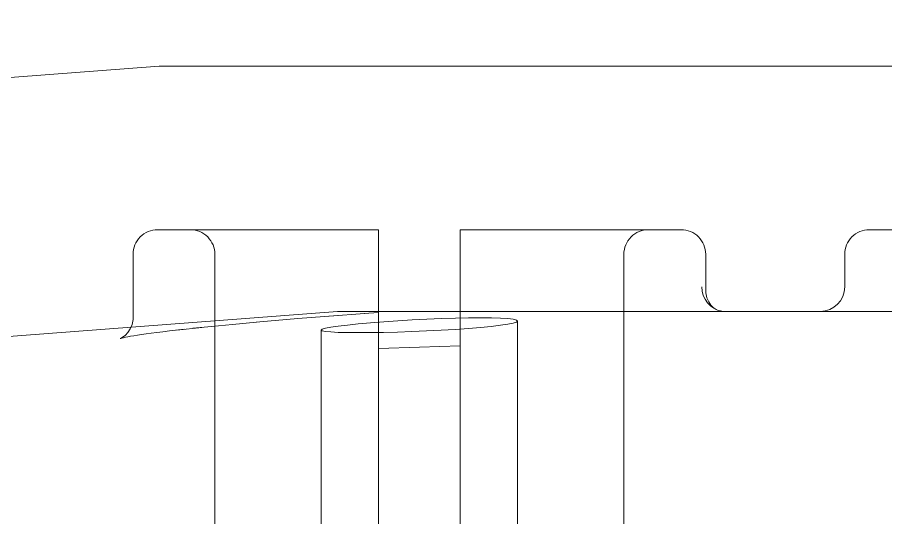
# Model space of a CAD drawing. Header units: millimetres. Extents: x -672 to 672, y -225 to 223.
# Drawn here: x 229.07 to 239.68, y -97.58 to -91.45 of the extents above; entities that cross this region are included whole.
import ezdxf
from ezdxf.lldxf.tags import DXFTag

# ---------------------------------------------------------------- set-up
doc = ezdxf.new("R2010")
doc.units = ezdxf.units.MM
doc.header["$MEASUREMENT"] = 0
doc.layers.add('layer 1', color=7, linetype='Continuous')
tags = doc.linetypes.add('New Line136', pattern=[0.2, 0.1, -0.1]).pattern_tags.tags
tags[6:7] = [DXFTag(74, 4), DXFTag(75, 0), DXFTag(340, '0'), DXFTag(46, 1.0), DXFTag(50, 0.0), DXFTag(44, 0.0), DXFTag(45, 0.0)]
tags[4:5] = [DXFTag(74, 4), DXFTag(75, 0), DXFTag(340, '0'), DXFTag(46, 1.0), DXFTag(50, 0.0), DXFTag(44, 0.0), DXFTag(45, 0.0)]
tags = doc.linetypes.add('New Line137', pattern=[0.2, 0.1, -0.1]).pattern_tags.tags
tags[6:7] = [DXFTag(74, 4), DXFTag(75, 0), DXFTag(340, '0'), DXFTag(46, 1.0), DXFTag(50, 0.0), DXFTag(44, 0.0), DXFTag(45, 0.0)]
tags[4:5] = [DXFTag(74, 4), DXFTag(75, 0), DXFTag(340, '0'), DXFTag(46, 1.0), DXFTag(50, 0.0), DXFTag(44, 0.0), DXFTag(45, 0.0)]
tags = doc.linetypes.add('New Line138', pattern=[0.2, 0.1, -0.1]).pattern_tags.tags
tags[6:7] = [DXFTag(74, 4), DXFTag(75, 0), DXFTag(340, '0'), DXFTag(46, 1.0), DXFTag(50, 0.0), DXFTag(44, 0.0), DXFTag(45, 0.0)]
tags[4:5] = [DXFTag(74, 4), DXFTag(75, 0), DXFTag(340, '0'), DXFTag(46, 1.0), DXFTag(50, 0.0), DXFTag(44, 0.0), DXFTag(45, 0.0)]
tags = doc.linetypes.add('New Line139', pattern=[0.2, 0.1, -0.1]).pattern_tags.tags
tags[6:7] = [DXFTag(74, 4), DXFTag(75, 0), DXFTag(340, '0'), DXFTag(46, 1.0), DXFTag(50, 0.0), DXFTag(44, 0.0), DXFTag(45, 0.0)]
tags[4:5] = [DXFTag(74, 4), DXFTag(75, 0), DXFTag(340, '0'), DXFTag(46, 1.0), DXFTag(50, 0.0), DXFTag(44, 0.0), DXFTag(45, 0.0)]
tags = doc.linetypes.add('New Line140', pattern=[0.2, 0.1, -0.1]).pattern_tags.tags
tags[6:7] = [DXFTag(74, 4), DXFTag(75, 0), DXFTag(340, '0'), DXFTag(46, 1.0), DXFTag(50, 0.0), DXFTag(44, 0.0), DXFTag(45, 0.0)]
tags[4:5] = [DXFTag(74, 4), DXFTag(75, 0), DXFTag(340, '0'), DXFTag(46, 1.0), DXFTag(50, 0.0), DXFTag(44, 0.0), DXFTag(45, 0.0)]
tags = doc.linetypes.add('New Line141', pattern=[0.2, 0.1, -0.1]).pattern_tags.tags
tags[6:7] = [DXFTag(74, 4), DXFTag(75, 0), DXFTag(340, '0'), DXFTag(46, 1.0), DXFTag(50, 0.0), DXFTag(44, 0.0), DXFTag(45, 0.0)]
tags[4:5] = [DXFTag(74, 4), DXFTag(75, 0), DXFTag(340, '0'), DXFTag(46, 1.0), DXFTag(50, 0.0), DXFTag(44, 0.0), DXFTag(45, 0.0)]
tags = doc.linetypes.add('New Line142', pattern=[0.2, 0.1, -0.1]).pattern_tags.tags
tags[6:7] = [DXFTag(74, 4), DXFTag(75, 0), DXFTag(340, '0'), DXFTag(46, 1.0), DXFTag(50, 0.0), DXFTag(44, 0.0), DXFTag(45, 0.0)]
tags[4:5] = [DXFTag(74, 4), DXFTag(75, 0), DXFTag(340, '0'), DXFTag(46, 1.0), DXFTag(50, 0.0), DXFTag(44, 0.0), DXFTag(45, 0.0)]
tags = doc.linetypes.add('New Line143', pattern=[0.2, 0.1, -0.1]).pattern_tags.tags
tags[6:7] = [DXFTag(74, 4), DXFTag(75, 0), DXFTag(340, '0'), DXFTag(46, 1.0), DXFTag(50, 0.0), DXFTag(44, 0.0), DXFTag(45, 0.0)]
tags[4:5] = [DXFTag(74, 4), DXFTag(75, 0), DXFTag(340, '0'), DXFTag(46, 1.0), DXFTag(50, 0.0), DXFTag(44, 0.0), DXFTag(45, 0.0)]
tags = doc.linetypes.add('New Line144', pattern=[0.2, 0.1, -0.1]).pattern_tags.tags
tags[6:7] = [DXFTag(74, 4), DXFTag(75, 0), DXFTag(340, '0'), DXFTag(46, 1.0), DXFTag(50, 0.0), DXFTag(44, 0.0), DXFTag(45, 0.0)]
tags[4:5] = [DXFTag(74, 4), DXFTag(75, 0), DXFTag(340, '0'), DXFTag(46, 1.0), DXFTag(50, 0.0), DXFTag(44, 0.0), DXFTag(45, 0.0)]
tags = doc.linetypes.add('New Line145', pattern=[0.2, 0.1, -0.1]).pattern_tags.tags
tags[6:7] = [DXFTag(74, 4), DXFTag(75, 0), DXFTag(340, '0'), DXFTag(46, 1.0), DXFTag(50, 0.0), DXFTag(44, 0.0), DXFTag(45, 0.0)]
tags[4:5] = [DXFTag(74, 4), DXFTag(75, 0), DXFTag(340, '0'), DXFTag(46, 1.0), DXFTag(50, 0.0), DXFTag(44, 0.0), DXFTag(45, 0.0)]
tags = doc.linetypes.add('New Line146', pattern=[0.2, 0.1, -0.1]).pattern_tags.tags
tags[6:7] = [DXFTag(74, 4), DXFTag(75, 0), DXFTag(340, '0'), DXFTag(46, 1.0), DXFTag(50, 0.0), DXFTag(44, 0.0), DXFTag(45, 0.0)]
tags[4:5] = [DXFTag(74, 4), DXFTag(75, 0), DXFTag(340, '0'), DXFTag(46, 1.0), DXFTag(50, 0.0), DXFTag(44, 0.0), DXFTag(45, 0.0)]
tags = doc.linetypes.add('New Line152', pattern=[0.2, 0.1, -0.1]).pattern_tags.tags
tags[6:7] = [DXFTag(74, 4), DXFTag(75, 0), DXFTag(340, '0'), DXFTag(46, 1.0), DXFTag(50, 0.0), DXFTag(44, 0.0), DXFTag(45, 0.0)]
tags[4:5] = [DXFTag(74, 4), DXFTag(75, 0), DXFTag(340, '0'), DXFTag(46, 1.0), DXFTag(50, 0.0), DXFTag(44, 0.0), DXFTag(45, 0.0)]
tags = doc.linetypes.add('New Line155', pattern=[0.2, 0.1, -0.1]).pattern_tags.tags
tags[6:7] = [DXFTag(74, 4), DXFTag(75, 0), DXFTag(340, '0'), DXFTag(46, 1.0), DXFTag(50, 0.0), DXFTag(44, 0.0), DXFTag(45, 0.0)]
tags[4:5] = [DXFTag(74, 4), DXFTag(75, 0), DXFTag(340, '0'), DXFTag(46, 1.0), DXFTag(50, 0.0), DXFTag(44, 0.0), DXFTag(45, 0.0)]
tags = doc.linetypes.add('New Line156', pattern=[0.2, 0.1, -0.1]).pattern_tags.tags
tags[6:7] = [DXFTag(74, 4), DXFTag(75, 0), DXFTag(340, '0'), DXFTag(46, 1.0), DXFTag(50, 0.0), DXFTag(44, 0.0), DXFTag(45, 0.0)]
tags[4:5] = [DXFTag(74, 4), DXFTag(75, 0), DXFTag(340, '0'), DXFTag(46, 1.0), DXFTag(50, 0.0), DXFTag(44, 0.0), DXFTag(45, 0.0)]
tags = doc.linetypes.add('New Line157', pattern=[0.2, 0.1, -0.1]).pattern_tags.tags
tags[6:7] = [DXFTag(74, 4), DXFTag(75, 0), DXFTag(340, '0'), DXFTag(46, 1.0), DXFTag(50, 0.0), DXFTag(44, 0.0), DXFTag(45, 0.0)]
tags[4:5] = [DXFTag(74, 4), DXFTag(75, 0), DXFTag(340, '0'), DXFTag(46, 1.0), DXFTag(50, 0.0), DXFTag(44, 0.0), DXFTag(45, 0.0)]
tags = doc.linetypes.add('New Line158', pattern=[0.2, 0.1, -0.1]).pattern_tags.tags
tags[6:7] = [DXFTag(74, 4), DXFTag(75, 0), DXFTag(340, '0'), DXFTag(46, 1.0), DXFTag(50, 0.0), DXFTag(44, 0.0), DXFTag(45, 0.0)]
tags[4:5] = [DXFTag(74, 4), DXFTag(75, 0), DXFTag(340, '0'), DXFTag(46, 1.0), DXFTag(50, 0.0), DXFTag(44, 0.0), DXFTag(45, 0.0)]
tags = doc.linetypes.add('New Line159', pattern=[0.2, 0.1, -0.1]).pattern_tags.tags
tags[6:7] = [DXFTag(74, 4), DXFTag(75, 0), DXFTag(340, '0'), DXFTag(46, 1.0), DXFTag(50, 0.0), DXFTag(44, 0.0), DXFTag(45, 0.0)]
tags[4:5] = [DXFTag(74, 4), DXFTag(75, 0), DXFTag(340, '0'), DXFTag(46, 1.0), DXFTag(50, 0.0), DXFTag(44, 0.0), DXFTag(45, 0.0)]
tags = doc.linetypes.add('New Line160', pattern=[0.2, 0.1, -0.1]).pattern_tags.tags
tags[6:7] = [DXFTag(74, 4), DXFTag(75, 0), DXFTag(340, '0'), DXFTag(46, 1.0), DXFTag(50, 0.0), DXFTag(44, 0.0), DXFTag(45, 0.0)]
tags[4:5] = [DXFTag(74, 4), DXFTag(75, 0), DXFTag(340, '0'), DXFTag(46, 1.0), DXFTag(50, 0.0), DXFTag(44, 0.0), DXFTag(45, 0.0)]
tags = doc.linetypes.add('New Line161', pattern=[0.2, 0.1, -0.1]).pattern_tags.tags
tags[6:7] = [DXFTag(74, 4), DXFTag(75, 0), DXFTag(340, '0'), DXFTag(46, 1.0), DXFTag(50, 0.0), DXFTag(44, 0.0), DXFTag(45, 0.0)]
tags[4:5] = [DXFTag(74, 4), DXFTag(75, 0), DXFTag(340, '0'), DXFTag(46, 1.0), DXFTag(50, 0.0), DXFTag(44, 0.0), DXFTag(45, 0.0)]
tags = doc.linetypes.add('New Line162', pattern=[0.2, 0.1, -0.1]).pattern_tags.tags
tags[6:7] = [DXFTag(74, 4), DXFTag(75, 0), DXFTag(340, '0'), DXFTag(46, 1.0), DXFTag(50, 0.0), DXFTag(44, 0.0), DXFTag(45, 0.0)]
tags[4:5] = [DXFTag(74, 4), DXFTag(75, 0), DXFTag(340, '0'), DXFTag(46, 1.0), DXFTag(50, 0.0), DXFTag(44, 0.0), DXFTag(45, 0.0)]
tags = doc.linetypes.add('New Line165', pattern=[0.2, 0.1, -0.1]).pattern_tags.tags
tags[6:7] = [DXFTag(74, 4), DXFTag(75, 0), DXFTag(340, '0'), DXFTag(46, 1.0), DXFTag(50, 0.0), DXFTag(44, 0.0), DXFTag(45, 0.0)]
tags[4:5] = [DXFTag(74, 4), DXFTag(75, 0), DXFTag(340, '0'), DXFTag(46, 1.0), DXFTag(50, 0.0), DXFTag(44, 0.0), DXFTag(45, 0.0)]
tags = doc.linetypes.add('New Line175', pattern=[0.2, 0.1, -0.1]).pattern_tags.tags
tags[6:7] = [DXFTag(74, 4), DXFTag(75, 0), DXFTag(340, '0'), DXFTag(46, 1.0), DXFTag(50, 0.0), DXFTag(44, 0.0), DXFTag(45, 0.0)]
tags[4:5] = [DXFTag(74, 4), DXFTag(75, 0), DXFTag(340, '0'), DXFTag(46, 1.0), DXFTag(50, 0.0), DXFTag(44, 0.0), DXFTag(45, 0.0)]
tags = doc.linetypes.add('New Line176', pattern=[0.2, 0.1, -0.1]).pattern_tags.tags
tags[6:7] = [DXFTag(74, 4), DXFTag(75, 0), DXFTag(340, '0'), DXFTag(46, 1.0), DXFTag(50, 0.0), DXFTag(44, 0.0), DXFTag(45, 0.0)]
tags[4:5] = [DXFTag(74, 4), DXFTag(75, 0), DXFTag(340, '0'), DXFTag(46, 1.0), DXFTag(50, 0.0), DXFTag(44, 0.0), DXFTag(45, 0.0)]
tags = doc.linetypes.add('New Line177', pattern=[0.2, 0.1, -0.1]).pattern_tags.tags
tags[6:7] = [DXFTag(74, 4), DXFTag(75, 0), DXFTag(340, '0'), DXFTag(46, 1.0), DXFTag(50, 0.0), DXFTag(44, 0.0), DXFTag(45, 0.0)]
tags[4:5] = [DXFTag(74, 4), DXFTag(75, 0), DXFTag(340, '0'), DXFTag(46, 1.0), DXFTag(50, 0.0), DXFTag(44, 0.0), DXFTag(45, 0.0)]
tags = doc.linetypes.add('New Line178', pattern=[0.2, 0.1, -0.1]).pattern_tags.tags
tags[6:7] = [DXFTag(74, 4), DXFTag(75, 0), DXFTag(340, '0'), DXFTag(46, 1.0), DXFTag(50, 0.0), DXFTag(44, 0.0), DXFTag(45, 0.0)]
tags[4:5] = [DXFTag(74, 4), DXFTag(75, 0), DXFTag(340, '0'), DXFTag(46, 1.0), DXFTag(50, 0.0), DXFTag(44, 0.0), DXFTag(45, 0.0)]
tags = doc.linetypes.add('New Line181', pattern=[0.2, 0.1, -0.1]).pattern_tags.tags
tags[6:7] = [DXFTag(74, 4), DXFTag(75, 0), DXFTag(340, '0'), DXFTag(46, 1.0), DXFTag(50, 0.0), DXFTag(44, 0.0), DXFTag(45, 0.0)]
tags[4:5] = [DXFTag(74, 4), DXFTag(75, 0), DXFTag(340, '0'), DXFTag(46, 1.0), DXFTag(50, 0.0), DXFTag(44, 0.0), DXFTag(45, 0.0)]
tags = doc.linetypes.add('New Line185', pattern=[0.2, 0.1, -0.1]).pattern_tags.tags
tags[6:7] = [DXFTag(74, 4), DXFTag(75, 0), DXFTag(340, '0'), DXFTag(46, 1.0), DXFTag(50, 0.0), DXFTag(44, 0.0), DXFTag(45, 0.0)]
tags[4:5] = [DXFTag(74, 4), DXFTag(75, 0), DXFTag(340, '0'), DXFTag(46, 1.0), DXFTag(50, 0.0), DXFTag(44, 0.0), DXFTag(45, 0.0)]
tags = doc.linetypes.add('New Line186', pattern=[0.2, 0.1, -0.1]).pattern_tags.tags
tags[6:7] = [DXFTag(74, 4), DXFTag(75, 0), DXFTag(340, '0'), DXFTag(46, 1.0), DXFTag(50, 0.0), DXFTag(44, 0.0), DXFTag(45, 0.0)]
tags[4:5] = [DXFTag(74, 4), DXFTag(75, 0), DXFTag(340, '0'), DXFTag(46, 1.0), DXFTag(50, 0.0), DXFTag(44, 0.0), DXFTag(45, 0.0)]
tags = doc.linetypes.add('New Line187', pattern=[0.2, 0.1, -0.1]).pattern_tags.tags
tags[6:7] = [DXFTag(74, 4), DXFTag(75, 0), DXFTag(340, '0'), DXFTag(46, 1.0), DXFTag(50, 0.0), DXFTag(44, 0.0), DXFTag(45, 0.0)]
tags[4:5] = [DXFTag(74, 4), DXFTag(75, 0), DXFTag(340, '0'), DXFTag(46, 1.0), DXFTag(50, 0.0), DXFTag(44, 0.0), DXFTag(45, 0.0)]
tags = doc.linetypes.add('New Line190', pattern=[0.2, 0.1, -0.1]).pattern_tags.tags
tags[6:7] = [DXFTag(74, 4), DXFTag(75, 0), DXFTag(340, '0'), DXFTag(46, 1.0), DXFTag(50, 0.0), DXFTag(44, 0.0), DXFTag(45, 0.0)]
tags[4:5] = [DXFTag(74, 4), DXFTag(75, 0), DXFTag(340, '0'), DXFTag(46, 1.0), DXFTag(50, 0.0), DXFTag(44, 0.0), DXFTag(45, 0.0)]
tags = doc.linetypes.add('New Line194', pattern=[0.2, 0.1, -0.1]).pattern_tags.tags
tags[6:7] = [DXFTag(74, 4), DXFTag(75, 0), DXFTag(340, '0'), DXFTag(46, 1.0), DXFTag(50, 0.0), DXFTag(44, 0.0), DXFTag(45, 0.0)]
tags[4:5] = [DXFTag(74, 4), DXFTag(75, 0), DXFTag(340, '0'), DXFTag(46, 1.0), DXFTag(50, 0.0), DXFTag(44, 0.0), DXFTag(45, 0.0)]
tags = doc.linetypes.add('New Line195', pattern=[0.2, 0.1, -0.1]).pattern_tags.tags
tags[6:7] = [DXFTag(74, 4), DXFTag(75, 0), DXFTag(340, '0'), DXFTag(46, 1.0), DXFTag(50, 0.0), DXFTag(44, 0.0), DXFTag(45, 0.0)]
tags[4:5] = [DXFTag(74, 4), DXFTag(75, 0), DXFTag(340, '0'), DXFTag(46, 1.0), DXFTag(50, 0.0), DXFTag(44, 0.0), DXFTag(45, 0.0)]
tags = doc.linetypes.add('New Line196', pattern=[0.2, 0.1, -0.1]).pattern_tags.tags
tags[6:7] = [DXFTag(74, 4), DXFTag(75, 0), DXFTag(340, '0'), DXFTag(46, 1.0), DXFTag(50, 0.0), DXFTag(44, 0.0), DXFTag(45, 0.0)]
tags[4:5] = [DXFTag(74, 4), DXFTag(75, 0), DXFTag(340, '0'), DXFTag(46, 1.0), DXFTag(50, 0.0), DXFTag(44, 0.0), DXFTag(45, 0.0)]
tags = doc.linetypes.add('New Line197', pattern=[0.2, 0.1, -0.1]).pattern_tags.tags
tags[6:7] = [DXFTag(74, 4), DXFTag(75, 0), DXFTag(340, '0'), DXFTag(46, 1.0), DXFTag(50, 0.0), DXFTag(44, 0.0), DXFTag(45, 0.0)]
tags[4:5] = [DXFTag(74, 4), DXFTag(75, 0), DXFTag(340, '0'), DXFTag(46, 1.0), DXFTag(50, 0.0), DXFTag(44, 0.0), DXFTag(45, 0.0)]
tags = doc.linetypes.add('New Line198', pattern=[0.2, 0.1, -0.1]).pattern_tags.tags
tags[6:7] = [DXFTag(74, 4), DXFTag(75, 0), DXFTag(340, '0'), DXFTag(46, 1.0), DXFTag(50, 0.0), DXFTag(44, 0.0), DXFTag(45, 0.0)]
tags[4:5] = [DXFTag(74, 4), DXFTag(75, 0), DXFTag(340, '0'), DXFTag(46, 1.0), DXFTag(50, 0.0), DXFTag(44, 0.0), DXFTag(45, 0.0)]
tags = doc.linetypes.add('New Line199', pattern=[0.2, 0.1, -0.1]).pattern_tags.tags
tags[6:7] = [DXFTag(74, 4), DXFTag(75, 0), DXFTag(340, '0'), DXFTag(46, 1.0), DXFTag(50, 0.0), DXFTag(44, 0.0), DXFTag(45, 0.0)]
tags[4:5] = [DXFTag(74, 4), DXFTag(75, 0), DXFTag(340, '0'), DXFTag(46, 1.0), DXFTag(50, 0.0), DXFTag(44, 0.0), DXFTag(45, 0.0)]
tags = doc.linetypes.add('New Line200', pattern=[0.2, 0.1, -0.1]).pattern_tags.tags
tags[6:7] = [DXFTag(74, 4), DXFTag(75, 0), DXFTag(340, '0'), DXFTag(46, 1.0), DXFTag(50, 0.0), DXFTag(44, 0.0), DXFTag(45, 0.0)]
tags[4:5] = [DXFTag(74, 4), DXFTag(75, 0), DXFTag(340, '0'), DXFTag(46, 1.0), DXFTag(50, 0.0), DXFTag(44, 0.0), DXFTag(45, 0.0)]
tags = doc.linetypes.add('New Line201', pattern=[0.2, 0.1, -0.1]).pattern_tags.tags
tags[6:7] = [DXFTag(74, 4), DXFTag(75, 0), DXFTag(340, '0'), DXFTag(46, 1.0), DXFTag(50, 0.0), DXFTag(44, 0.0), DXFTag(45, 0.0)]
tags[4:5] = [DXFTag(74, 4), DXFTag(75, 0), DXFTag(340, '0'), DXFTag(46, 1.0), DXFTag(50, 0.0), DXFTag(44, 0.0), DXFTag(45, 0.0)]
tags = doc.linetypes.add('New Line202', pattern=[0.2, 0.1, -0.1]).pattern_tags.tags
tags[6:7] = [DXFTag(74, 4), DXFTag(75, 0), DXFTag(340, '0'), DXFTag(46, 1.0), DXFTag(50, 0.0), DXFTag(44, 0.0), DXFTag(45, 0.0)]
tags[4:5] = [DXFTag(74, 4), DXFTag(75, 0), DXFTag(340, '0'), DXFTag(46, 1.0), DXFTag(50, 0.0), DXFTag(44, 0.0), DXFTag(45, 0.0)]
tags = doc.linetypes.add('New Line203', pattern=[0.2, 0.1, -0.1]).pattern_tags.tags
tags[6:7] = [DXFTag(74, 4), DXFTag(75, 0), DXFTag(340, '0'), DXFTag(46, 1.0), DXFTag(50, 0.0), DXFTag(44, 0.0), DXFTag(45, 0.0)]
tags[4:5] = [DXFTag(74, 4), DXFTag(75, 0), DXFTag(340, '0'), DXFTag(46, 1.0), DXFTag(50, 0.0), DXFTag(44, 0.0), DXFTag(45, 0.0)]
tags = doc.linetypes.add('New Line204', pattern=[0.2, 0.1, -0.1]).pattern_tags.tags
tags[6:7] = [DXFTag(74, 4), DXFTag(75, 0), DXFTag(340, '0'), DXFTag(46, 1.0), DXFTag(50, 0.0), DXFTag(44, 0.0), DXFTag(45, 0.0)]
tags[4:5] = [DXFTag(74, 4), DXFTag(75, 0), DXFTag(340, '0'), DXFTag(46, 1.0), DXFTag(50, 0.0), DXFTag(44, 0.0), DXFTag(45, 0.0)]
tags = doc.linetypes.add('New Line205', pattern=[0.2, 0.1, -0.1]).pattern_tags.tags
tags[6:7] = [DXFTag(74, 4), DXFTag(75, 0), DXFTag(340, '0'), DXFTag(46, 1.0), DXFTag(50, 0.0), DXFTag(44, 0.0), DXFTag(45, 0.0)]
tags[4:5] = [DXFTag(74, 4), DXFTag(75, 0), DXFTag(340, '0'), DXFTag(46, 1.0), DXFTag(50, 0.0), DXFTag(44, 0.0), DXFTag(45, 0.0)]
tags = doc.linetypes.add('New Line206', pattern=[0.2, 0.1, -0.1]).pattern_tags.tags
tags[6:7] = [DXFTag(74, 4), DXFTag(75, 0), DXFTag(340, '0'), DXFTag(46, 1.0), DXFTag(50, 0.0), DXFTag(44, 0.0), DXFTag(45, 0.0)]
tags[4:5] = [DXFTag(74, 4), DXFTag(75, 0), DXFTag(340, '0'), DXFTag(46, 1.0), DXFTag(50, 0.0), DXFTag(44, 0.0), DXFTag(45, 0.0)]
tags = doc.linetypes.add('New Line207', pattern=[0.2, 0.1, -0.1]).pattern_tags.tags
tags[6:7] = [DXFTag(74, 4), DXFTag(75, 0), DXFTag(340, '0'), DXFTag(46, 1.0), DXFTag(50, 0.0), DXFTag(44, 0.0), DXFTag(45, 0.0)]
tags[4:5] = [DXFTag(74, 4), DXFTag(75, 0), DXFTag(340, '0'), DXFTag(46, 1.0), DXFTag(50, 0.0), DXFTag(44, 0.0), DXFTag(45, 0.0)]
tags = doc.linetypes.add('New Line208', pattern=[0.2, 0.1, -0.1]).pattern_tags.tags
tags[6:7] = [DXFTag(74, 4), DXFTag(75, 0), DXFTag(340, '0'), DXFTag(46, 1.0), DXFTag(50, 0.0), DXFTag(44, 0.0), DXFTag(45, 0.0)]
tags[4:5] = [DXFTag(74, 4), DXFTag(75, 0), DXFTag(340, '0'), DXFTag(46, 1.0), DXFTag(50, 0.0), DXFTag(44, 0.0), DXFTag(45, 0.0)]
tags = doc.linetypes.add('New Line222', pattern=[0.2, 0.1, -0.1]).pattern_tags.tags
tags[6:7] = [DXFTag(74, 4), DXFTag(75, 0), DXFTag(340, '0'), DXFTag(46, 1.0), DXFTag(50, 0.0), DXFTag(44, 0.0), DXFTag(45, 0.0)]
tags[4:5] = [DXFTag(74, 4), DXFTag(75, 0), DXFTag(340, '0'), DXFTag(46, 1.0), DXFTag(50, 0.0), DXFTag(44, 0.0), DXFTag(45, 0.0)]
tags = doc.linetypes.add('New Line223', pattern=[0.2, 0.1, -0.1]).pattern_tags.tags
tags[6:7] = [DXFTag(74, 4), DXFTag(75, 0), DXFTag(340, '0'), DXFTag(46, 1.0), DXFTag(50, 0.0), DXFTag(44, 0.0), DXFTag(45, 0.0)]
tags[4:5] = [DXFTag(74, 4), DXFTag(75, 0), DXFTag(340, '0'), DXFTag(46, 1.0), DXFTag(50, 0.0), DXFTag(44, 0.0), DXFTag(45, 0.0)]
tags = doc.linetypes.add('New Line224', pattern=[0.2, 0.1, -0.1]).pattern_tags.tags
tags[6:7] = [DXFTag(74, 4), DXFTag(75, 0), DXFTag(340, '0'), DXFTag(46, 1.0), DXFTag(50, 0.0), DXFTag(44, 0.0), DXFTag(45, 0.0)]
tags[4:5] = [DXFTag(74, 4), DXFTag(75, 0), DXFTag(340, '0'), DXFTag(46, 1.0), DXFTag(50, 0.0), DXFTag(44, 0.0), DXFTag(45, 0.0)]
tags = doc.linetypes.add('New Line225', pattern=[0.2, 0.1, -0.1]).pattern_tags.tags
tags[6:7] = [DXFTag(74, 4), DXFTag(75, 0), DXFTag(340, '0'), DXFTag(46, 1.0), DXFTag(50, 0.0), DXFTag(44, 0.0), DXFTag(45, 0.0)]
tags[4:5] = [DXFTag(74, 4), DXFTag(75, 0), DXFTag(340, '0'), DXFTag(46, 1.0), DXFTag(50, 0.0), DXFTag(44, 0.0), DXFTag(45, 0.0)]
tags = doc.linetypes.add('New Line274', pattern=[0.2, 0.1, -0.1]).pattern_tags.tags
tags[6:7] = [DXFTag(74, 4), DXFTag(75, 0), DXFTag(340, '0'), DXFTag(46, 1.0), DXFTag(50, 0.0), DXFTag(44, 0.0), DXFTag(45, 0.0)]
tags[4:5] = [DXFTag(74, 4), DXFTag(75, 0), DXFTag(340, '0'), DXFTag(46, 1.0), DXFTag(50, 0.0), DXFTag(44, 0.0), DXFTag(45, 0.0)]
tags = doc.linetypes.add('New Line275', pattern=[0.2, 0.1, -0.1]).pattern_tags.tags
tags[6:7] = [DXFTag(74, 4), DXFTag(75, 0), DXFTag(340, '0'), DXFTag(46, 1.0), DXFTag(50, 0.0), DXFTag(44, 0.0), DXFTag(45, 0.0)]
tags[4:5] = [DXFTag(74, 4), DXFTag(75, 0), DXFTag(340, '0'), DXFTag(46, 1.0), DXFTag(50, 0.0), DXFTag(44, 0.0), DXFTag(45, 0.0)]
tags = doc.linetypes.add('New Line279', pattern=[0.2, 0.1, -0.1]).pattern_tags.tags
tags[6:7] = [DXFTag(74, 4), DXFTag(75, 0), DXFTag(340, '0'), DXFTag(46, 1.0), DXFTag(50, 0.0), DXFTag(44, 0.0), DXFTag(45, 0.0)]
tags[4:5] = [DXFTag(74, 4), DXFTag(75, 0), DXFTag(340, '0'), DXFTag(46, 1.0), DXFTag(50, 0.0), DXFTag(44, 0.0), DXFTag(45, 0.0)]
tags = doc.linetypes.add('New Line280', pattern=[0.2, 0.1, -0.1]).pattern_tags.tags
tags[6:7] = [DXFTag(74, 4), DXFTag(75, 0), DXFTag(340, '0'), DXFTag(46, 1.0), DXFTag(50, 0.0), DXFTag(44, 0.0), DXFTag(45, 0.0)]
tags[4:5] = [DXFTag(74, 4), DXFTag(75, 0), DXFTag(340, '0'), DXFTag(46, 1.0), DXFTag(50, 0.0), DXFTag(44, 0.0), DXFTag(45, 0.0)]
tags = doc.linetypes.add('New Line281', pattern=[0.2, 0.1, -0.1]).pattern_tags.tags
tags[6:7] = [DXFTag(74, 4), DXFTag(75, 0), DXFTag(340, '0'), DXFTag(46, 1.0), DXFTag(50, 0.0), DXFTag(44, 0.0), DXFTag(45, 0.0)]
tags[4:5] = [DXFTag(74, 4), DXFTag(75, 0), DXFTag(340, '0'), DXFTag(46, 1.0), DXFTag(50, 0.0), DXFTag(44, 0.0), DXFTag(45, 0.0)]
tags = doc.linetypes.add('New Line283', pattern=[0.2, 0.1, -0.1]).pattern_tags.tags
tags[6:7] = [DXFTag(74, 4), DXFTag(75, 0), DXFTag(340, '0'), DXFTag(46, 1.0), DXFTag(50, 0.0), DXFTag(44, 0.0), DXFTag(45, 0.0)]
tags[4:5] = [DXFTag(74, 4), DXFTag(75, 0), DXFTag(340, '0'), DXFTag(46, 1.0), DXFTag(50, 0.0), DXFTag(44, 0.0), DXFTag(45, 0.0)]

msp = doc.modelspace()

# ---------------------------------------------------------------- linework, layer by layer
at = {"layer": 'layer 1', "lineweight": 40}
msp.add_open_spline([(387.2219, 96.8213), (387.2219, 96.8213), (197.2219, 96.8213), (197.2219, 96.8213), (197.2219, 96.8213), (197.2219, -180.1787), (197.2219, -180.1787), (197.2219, -180.1787), (387.2219, -180.1787), (387.2219, -180.1787), (387.2219, -180.1787), (387.2219, 96.8213), (387.2219, 96.8213)], degree=3, knots=[0, 0, 0, 0, 0.25, 0.25, 0.25, 0.5, 0.5, 0.5, 0.75, 0.75, 0.75, 1, 1, 1, 1], dxfattribs=at)
at = {"layer": 'layer 1', "lineweight": 9}
for points in [[(230.8004, -92.0528), (230.8004, -92.0528), (220.7187, -92.8184), (220.7187, -92.8184)], [(230.8004, -92.0528), (230.8004, -92.0528), (358.1591, -92.0528), (358.1591, -92.0528)]]:
    msp.add_open_spline(points, degree=3, dxfattribs=at)
at = {"layer": 'layer 1', "color": 8, "linetype": 'New Line275', "lineweight": 9}
msp.add_open_spline([(230.7797, -94.0528), (230.7002, -94.0528), (230.6238, -94.0844), (230.5676, -94.1407), (230.5113, -94.1969), (230.4797, -94.2732), (230.4797, -94.3528)], degree=3, knots=[0, 0, 0, 0, 0.5, 0.5, 0.5, 1, 1, 1, 1], dxfattribs=at)
at = {"layer": 'layer 1', "color": 8, "linetype": 'New Line187', "lineweight": 9}
msp.add_open_spline([(230.7802, -94.0528), (230.7802, -94.0528), (233.4797, -94.0528), (233.4797, -94.0528)], degree=3, dxfattribs=at)
at = {"layer": 'layer 1', "color": 8, "linetype": 'New Line280', "lineweight": 9}
msp.add_open_spline([(231.4797, -94.3528), (231.4797, -94.2732), (231.4481, -94.1969), (231.3919, -94.1407), (231.3356, -94.0844), (231.2593, -94.0528), (231.1797, -94.0528)], degree=3, knots=[0, 0, 0, 0, 0.5, 0.5, 0.5, 1, 1, 1, 1], dxfattribs=at)
at = {"layer": 'layer 1', "color": 8, "linetype": 'New Line139', "lineweight": 9}
msp.add_open_spline([(233.4797, -112.8528), (233.4797, -112.8528), (233.4797, -94.0528), (233.4797, -94.0528)], degree=3, dxfattribs=at)
at = {"layer": 'layer 1', "color": 8, "linetype": 'New Line142', "lineweight": 9}
msp.add_open_spline([(234.4797, -94.0528), (234.4797, -94.0528), (234.4797, -112.8528), (234.4797, -112.8528)], degree=3, dxfattribs=at)
at = {"layer": 'layer 1', "color": 8, "linetype": 'New Line186', "lineweight": 9}
msp.add_open_spline([(237.1793, -94.0528), (237.1793, -94.0528), (234.4797, -94.0528), (234.4797, -94.0528)], degree=3, dxfattribs=at)
at = {"layer": 'layer 1', "color": 8, "linetype": 'New Line279', "lineweight": 9}
msp.add_open_spline([(236.7797, -94.0528), (236.7002, -94.0528), (236.6238, -94.0844), (236.5676, -94.1407), (236.5113, -94.1969), (236.4797, -94.2732), (236.4797, -94.3528)], degree=3, knots=[0, 0, 0, 0, 0.5, 0.5, 0.5, 1, 1, 1, 1], dxfattribs=at)
at = {"layer": 'layer 1', "color": 8, "linetype": 'New Line274', "lineweight": 9}
msp.add_open_spline([(237.4797, -94.3528), (237.4797, -94.2732), (237.4481, -94.1969), (237.3919, -94.1407), (237.3356, -94.0844), (237.2593, -94.0528), (237.1797, -94.0528)], degree=3, knots=[0, 0, 0, 0, 0.5, 0.5, 0.5, 1, 1, 1, 1], dxfattribs=at)
at = {"layer": 'layer 1', "color": 8, "linetype": 'New Line283', "lineweight": 9}
msp.add_open_spline([(239.4797, -94.0528), (239.4002, -94.0528), (239.3238, -94.0844), (239.2676, -94.1407), (239.2113, -94.1969), (239.1797, -94.2732), (239.1797, -94.3528)], degree=3, knots=[0, 0, 0, 0, 0.5, 0.5, 0.5, 1, 1, 1, 1], dxfattribs=at)
at = {"layer": 'layer 1', "color": 8, "linetype": 'New Line185', "lineweight": 9}
msp.add_open_spline([(245.4797, -94.0528), (245.4797, -94.0528), (239.4797, -94.0528), (239.4797, -94.0528)], degree=3, dxfattribs=at)
at = {"layer": 'layer 1', "color": 8, "linetype": 'New Line136', "lineweight": 9}
msp.add_open_spline([(230.4797, -94.3528), (230.4797, -94.3528), (230.4797, -95.1283), (230.4797, -95.1283)], degree=3, dxfattribs=at)
at = {"layer": 'layer 1', "color": 8, "linetype": 'New Line137', "lineweight": 9}
msp.add_open_spline([(231.4797, -94.3528), (231.4797, -94.3528), (231.4797, -112.8528), (231.4797, -112.8528)], degree=3, dxfattribs=at)
at = {"layer": 'layer 1', "color": 8, "linetype": 'New Line144', "lineweight": 9}
msp.add_open_spline([(236.4797, -94.3528), (236.4797, -94.3528), (236.4797, -112.8528), (236.4797, -112.8528)], degree=3, dxfattribs=at)
at = {"layer": 'layer 1', "color": 8, "linetype": 'New Line145', "lineweight": 9}
msp.add_open_spline([(237.4797, -94.3528), (237.4797, -94.3528), (237.4797, -94.7984), (237.4797, -94.7984)], degree=3, dxfattribs=at)
at = {"layer": 'layer 1', "color": 8, "linetype": 'New Line146', "lineweight": 9}
msp.add_open_spline([(239.1797, -94.3528), (239.1797, -94.3528), (239.1797, -94.7528), (239.1797, -94.7528)], degree=3, dxfattribs=at)
at = {"layer": 'layer 1', "color": 8, "linetype": 'New Line141', "lineweight": 9}
msp.add_open_spline([(237.4328, -94.7528), (237.4328, -94.7528), (237.437, -94.8049), (237.437, -94.8049)], degree=3, dxfattribs=at)
at = {"layer": 'layer 1', "color": 8, "linetype": 'New Line281', "lineweight": 9}
msp.add_open_spline([(238.8797, -95.0528), (239.0454, -95.0528), (239.1797, -94.9185), (239.1797, -94.7528)], degree=3, dxfattribs=at)
at = {"layer": 'layer 1', "color": 8, "linetype": 'New Line152', "lineweight": 9}
msp.add_open_spline([(237.437, -94.8049), (237.437, -94.8049), (237.45, -94.8554), (237.45, -94.8554), (237.45, -94.8554), (237.4715, -94.9027), (237.4715, -94.9027), (237.4715, -94.9027), (237.5009, -94.9456), (237.5009, -94.9456), (237.5009, -94.9456), (237.5371, -94.9826), (237.5371, -94.9826), (237.5371, -94.9826), (237.5792, -95.0126), (237.5792, -95.0126), (237.5792, -95.0126), (237.6092, -95.0279), (237.6092, -95.0279)], degree=3, knots=[0, 0, 0, 0, 0.1666667, 0.1666667, 0.1666667, 0.3333333, 0.3333333, 0.3333333, 0.5, 0.5, 0.5, 0.6666667, 0.6666667, 0.6666667, 0.8333333, 0.8333333, 0.8333333, 1, 1, 1, 1], dxfattribs=at)
at = {"layer": 'layer 1', "color": 8, "linetype": 'New Line162', "lineweight": 9}
msp.add_open_spline([(237.6092, -95.0279), (237.6092, -95.0279), (237.6068, -95.0268), (237.6068, -95.0268), (237.6068, -95.0268), (237.5943, -95.0197), (237.5943, -95.0197), (237.5943, -95.0197), (237.5723, -95.0035), (237.5723, -95.0035), (237.5723, -95.0035), (237.5444, -94.9758), (237.5444, -94.9758), (237.5444, -94.9758), (237.5163, -94.936), (237.5163, -94.936), (237.5163, -94.936), (237.4934, -94.8844), (237.4934, -94.8844), (237.4934, -94.8844), (237.4808, -94.8226), (237.4808, -94.8226), (237.4808, -94.8226), (237.4797, -94.7988), (237.4797, -94.7988)], degree=3, knots=[0, 0, 0, 0, 0.125, 0.125, 0.125, 0.25, 0.25, 0.25, 0.375, 0.375, 0.375, 0.5, 0.5, 0.5, 0.625, 0.625, 0.625, 0.75, 0.75, 0.75, 0.875, 0.875, 0.875, 1, 1, 1, 1], dxfattribs=at)
at = {"layer": 'layer 1', "color": 8, "linetype": 'New Line203', "lineweight": 9}
msp.add_open_spline([(232.9797, -95.0528), (232.9797, -95.0528), (223.4372, -95.7798), (223.4372, -95.7798)], degree=3, dxfattribs=at)
at = {"layer": 'layer 1', "color": 8, "linetype": 'New Line202', "lineweight": 9}
msp.add_open_spline([(232.492, -95.1405), (232.492, -95.1405), (232.9835, -95.101), (232.9835, -95.101)], degree=3, dxfattribs=at)
at = {"layer": 'layer 1', "color": 8, "linetype": 'New Line204', "lineweight": 9}
msp.add_open_spline([(232.8819, -95.1089), (232.8819, -95.1089), (233.3085, -95.0761), (233.3085, -95.0761)], degree=3, dxfattribs=at)
at = {"layer": 'layer 1', "color": 8, "linetype": 'New Line181', "lineweight": 9}
msp.add_open_spline([(232.9797, -95.0528), (232.9797, -95.0528), (355.9797, -95.0528), (355.9797, -95.0528)], degree=3, dxfattribs=at)
at = {"layer": 'layer 1', "color": 8, "linetype": 'New Line205', "lineweight": 9}
msp.add_open_spline([(233.3066, -95.0763), (233.3066, -95.0763), (233.4797, -95.0635), (233.4797, -95.0635)], degree=3, dxfattribs=at)
at = {"layer": 'layer 1', "color": 8, "linetype": 'New Line165', "lineweight": 9}
msp.add_open_spline([(237.6092, -95.0279), (237.6092, -95.0279), (237.6259, -95.0347), (237.6259, -95.0347), (237.6259, -95.0347), (237.6756, -95.0482), (237.6756, -95.0482), (237.6756, -95.0482), (237.727, -95.0528), (237.727, -95.0528)], degree=3, knots=[0, 0, 0, 0, 0.3333333, 0.3333333, 0.3333333, 0.6666667, 0.6666667, 0.6666667, 1, 1, 1, 1], dxfattribs=at)
at = {"layer": 'layer 1', "color": 8, "linetype": 'New Line140', "lineweight": 9}
msp.add_open_spline([(230.4797, -95.1283), (230.4797, -95.1283), (230.4789, -95.1504), (230.4789, -95.1504), (230.4789, -95.1504), (230.4673, -95.2124), (230.4673, -95.2124), (230.4673, -95.2124), (230.4453, -95.2657), (230.4453, -95.2657), (230.4453, -95.2657), (230.4166, -95.3092), (230.4166, -95.3092), (230.4166, -95.3092), (230.3857, -95.342), (230.3857, -95.342), (230.3857, -95.342), (230.3579, -95.3638), (230.3579, -95.3638), (230.3579, -95.3638), (230.3372, -95.3764), (230.3372, -95.3764), (230.3372, -95.3764), (230.3249, -95.3824), (230.3249, -95.3824), (230.3249, -95.3824), (230.3208, -95.3841), (230.3208, -95.3841)], degree=3, knots=[0, 0, 0, 0, 0.1111111, 0.1111111, 0.1111111, 0.2222222, 0.2222222, 0.2222222, 0.3333333, 0.3333333, 0.3333333, 0.4444444, 0.4444444, 0.4444444, 0.5555556, 0.5555556, 0.5555556, 0.6666667, 0.6666667, 0.6666667, 0.7777778, 0.7777778, 0.7777778, 0.8888889, 0.8888889, 0.8888889, 1, 1, 1, 1], dxfattribs=at)
at = {"layer": 'layer 1', "color": 8, "linetype": 'New Line198', "lineweight": 9}
msp.add_open_spline([(231.4366, -95.2356), (231.4366, -95.2356), (231.6967, -95.2105), (231.6967, -95.2105)], degree=3, dxfattribs=at)
at = {"layer": 'layer 1', "color": 8, "linetype": 'New Line199', "lineweight": 9}
msp.add_open_spline([(231.6943, -95.2107), (231.6943, -95.2107), (231.9886, -95.1838), (231.9886, -95.1838)], degree=3, dxfattribs=at)
at = {"layer": 'layer 1', "color": 8, "linetype": 'New Line200', "lineweight": 9}
msp.add_open_spline([(231.9859, -95.184), (231.9859, -95.184), (232.4954, -95.1402), (232.4954, -95.1402)], degree=3, dxfattribs=at)
at = {"layer": 'layer 1', "color": 8, "linetype": 'New Line207', "lineweight": 9}
msp.add_open_spline([(233.7149, -95.1664), (233.7149, -95.1664), (233.5433, -95.1785), (233.5433, -95.1785), (233.5433, -95.1785), (233.3814, -95.1914), (233.3814, -95.1914), (233.3814, -95.1914), (233.2329, -95.2049), (233.2329, -95.2049), (233.2329, -95.2049), (233.101, -95.2186), (233.101, -95.2186), (233.101, -95.2186), (232.9888, -95.2322), (232.9888, -95.2322), (232.9888, -95.2322), (232.8989, -95.2454), (232.8989, -95.2454), (232.8989, -95.2454), (232.8332, -95.2579), (232.8332, -95.2579)], degree=3, knots=[0, 0, 0, 0, 0.1428571, 0.1428571, 0.1428571, 0.2857143, 0.2857143, 0.2857143, 0.4285714, 0.4285714, 0.4285714, 0.5714286, 0.5714286, 0.5714286, 0.7142857, 0.7142857, 0.7142857, 0.8571429, 0.8571429, 0.8571429, 1, 1, 1, 1], dxfattribs=at)
at = {"layer": 'layer 1', "color": 8, "linetype": 'New Line208', "lineweight": 9}
msp.add_open_spline([(233.7148, -95.1664), (233.7148, -95.1664), (233.8924, -95.1555), (233.8924, -95.1555), (233.8924, -95.1555), (234.0718, -95.1462), (234.0718, -95.1462), (234.0718, -95.1462), (234.249, -95.1387), (234.249, -95.1387), (234.249, -95.1387), (234.4201, -95.1332), (234.4201, -95.1332), (234.4201, -95.1332), (234.5813, -95.1299), (234.5813, -95.1299)], degree=3, knots=[0, 0, 0, 0, 0.2, 0.2, 0.2, 0.4, 0.4, 0.4, 0.6, 0.6, 0.6, 0.8, 0.8, 0.8, 1, 1, 1, 1], dxfattribs=at)
at = {"layer": 'layer 1', "color": 8, "linetype": 'New Line159', "lineweight": 9}
msp.add_open_spline([(235.1797, -95.1693), (235.1797, -95.1693), (235.1663, -95.1581), (235.1663, -95.1581), (235.1663, -95.1581), (235.1264, -95.1483), (235.1264, -95.1483), (235.1264, -95.1483), (235.0609, -95.1403), (235.0609, -95.1403), (235.0609, -95.1403), (234.9713, -95.1343), (234.9713, -95.1343), (234.9713, -95.1343), (234.8596, -95.1305), (234.8596, -95.1305), (234.8596, -95.1305), (234.7285, -95.129), (234.7285, -95.129), (234.7285, -95.129), (234.5807, -95.1299), (234.5807, -95.1299)], degree=3, knots=[0, 0, 0, 0, 0.1428571, 0.1428571, 0.1428571, 0.2857143, 0.2857143, 0.2857143, 0.4285714, 0.4285714, 0.4285714, 0.5714286, 0.5714286, 0.5714286, 0.7142857, 0.7142857, 0.7142857, 0.8571429, 0.8571429, 0.8571429, 1, 1, 1, 1], dxfattribs=at)
at = {"layer": 'layer 1', "color": 8, "linetype": 'New Line190', "lineweight": 9}
msp.add_open_spline([(234.729, -95.129), (234.729, -95.129), (234.8601, -95.1305), (234.8601, -95.1305), (234.8601, -95.1305), (234.9716, -95.1343), (234.9716, -95.1343)], degree=3, knots=[0, 0, 0, 0, 0.5, 0.5, 0.5, 1, 1, 1, 1], dxfattribs=at)
at = {"layer": 'layer 1', "color": 8, "linetype": 'New Line222', "lineweight": 9}
msp.add_open_spline([(234.9706, -95.222), (234.9706, -95.222), (235.0606, -95.2083), (235.0606, -95.2083), (235.0606, -95.2083), (235.1263, -95.1947), (235.1263, -95.1947), (235.1263, -95.1947), (235.1663, -95.1816), (235.1663, -95.1816), (235.1663, -95.1816), (235.1797, -95.1693), (235.1797, -95.1693)], degree=3, knots=[0, 0, 0, 0, 0.25, 0.25, 0.25, 0.5, 0.5, 0.5, 0.75, 0.75, 0.75, 1, 1, 1, 1], dxfattribs=at)
at = {"layer": 'layer 1', "color": 8, "linetype": 'New Line155', "lineweight": 9}
msp.add_open_spline([(235.1797, -95.1693), (235.1797, -95.1693), (235.1663, -95.1816), (235.1663, -95.1816), (235.1663, -95.1816), (235.1263, -95.1947), (235.1263, -95.1947)], degree=3, knots=[0, 0, 0, 0, 0.5, 0.5, 0.5, 1, 1, 1, 1], dxfattribs=at)
at = {"layer": 'layer 1', "color": 8, "linetype": 'New Line143', "lineweight": 9}
msp.add_open_spline([(235.1797, -95.1693), (235.1797, -95.1693), (235.1797, -112.8528), (235.1797, -112.8528)], degree=3, dxfattribs=at)
at = {"layer": 'layer 1', "color": 8, "linetype": 'New Line160', "lineweight": 9}
msp.add_open_spline([(230.3225, -95.3835), (230.3225, -95.3835), (230.3305, -95.3812), (230.3305, -95.3812), (230.3305, -95.3812), (230.3439, -95.3776), (230.3439, -95.3776), (230.3439, -95.3776), (230.3625, -95.3732), (230.3625, -95.3732), (230.3625, -95.3732), (230.3862, -95.3681), (230.3862, -95.3681), (230.3862, -95.3681), (230.415, -95.3624), (230.415, -95.3624), (230.415, -95.3624), (230.4489, -95.3562), (230.4489, -95.3562), (230.4489, -95.3562), (230.488, -95.3494), (230.488, -95.3494), (230.488, -95.3494), (230.5326, -95.3423), (230.5326, -95.3423), (230.5326, -95.3423), (230.5828, -95.3347), (230.5828, -95.3347), (230.5828, -95.3347), (230.6388, -95.3266), (230.6388, -95.3266), (230.6388, -95.3266), (230.7008, -95.3182), (230.7008, -95.3182), (230.7008, -95.3182), (230.7691, -95.3093), (230.7691, -95.3093), (230.7691, -95.3093), (230.8438, -95.3), (230.8438, -95.3), (230.8438, -95.3), (230.9252, -95.2903), (230.9252, -95.2903)], degree=3, knots=[0, 0, 0, 0, 0.0714286, 0.0714286, 0.0714286, 0.1428571, 0.1428571, 0.1428571, 0.2142857, 0.2142857, 0.2142857, 0.2857143, 0.2857143, 0.2857143, 0.3571429, 0.3571429, 0.3571429, 0.4285714, 0.4285714, 0.4285714, 0.5, 0.5, 0.5, 0.5714286, 0.5714286, 0.5714286, 0.6428571, 0.6428571, 0.6428571, 0.7142857, 0.7142857, 0.7142857, 0.7857143, 0.7857143, 0.7857143, 0.8571429, 0.8571429, 0.8571429, 0.9285714, 0.9285714, 0.9285714, 1, 1, 1, 1], dxfattribs=at)
at = {"layer": 'layer 1', "color": 8, "linetype": 'New Line225', "lineweight": 9}
msp.add_open_spline([(230.7702, -95.3092), (230.7702, -95.3092), (230.845, -95.2999), (230.845, -95.2999), (230.845, -95.2999), (230.9264, -95.2901), (230.9264, -95.2901)], degree=3, knots=[0, 0, 0, 0, 0.5, 0.5, 0.5, 1, 1, 1, 1], dxfattribs=at)
at = {"layer": 'layer 1', "color": 8, "linetype": 'New Line195', "lineweight": 9}
msp.add_open_spline([(230.9252, -95.2903), (230.9252, -95.2903), (231.1098, -95.2695), (231.1098, -95.2695)], degree=3, dxfattribs=at)
at = {"layer": 'layer 1', "color": 8, "linetype": 'New Line196', "lineweight": 9}
msp.add_open_spline([(231.0133, -95.2802), (231.0133, -95.2802), (231.3215, -95.2472), (231.3215, -95.2472)], degree=3, dxfattribs=at)
at = {"layer": 'layer 1', "color": 8, "linetype": 'New Line197', "lineweight": 9}
msp.add_open_spline([(231.2103, -95.2587), (231.2103, -95.2587), (231.4386, -95.2354), (231.4386, -95.2354)], degree=3, dxfattribs=at)
at = {"layer": 'layer 1', "color": 8, "linetype": 'New Line156', "lineweight": 9}
msp.add_open_spline([(232.7797, -95.28), (232.7797, -95.28), (232.7931, -95.2695), (232.7931, -95.2695), (232.7931, -95.2695), (232.8331, -95.2579), (232.8331, -95.2579), (232.8331, -95.2579), (232.8988, -95.2454), (232.8988, -95.2454)], degree=3, knots=[0, 0, 0, 0, 0.3333333, 0.3333333, 0.3333333, 0.6666667, 0.6666667, 0.6666667, 1, 1, 1, 1], dxfattribs=at)
at = {"layer": 'layer 1', "color": 8, "linetype": 'New Line157', "lineweight": 9}
msp.add_open_spline([(232.7931, -95.2695), (232.7931, -95.2695), (232.7797, -95.28), (232.7797, -95.28)], degree=3, dxfattribs=at)
at = {"layer": 'layer 1', "color": 8, "linetype": 'New Line138', "lineweight": 9}
msp.add_open_spline([(232.7797, -95.28), (232.7797, -95.28), (232.7797, -112.8528), (232.7797, -112.8528)], degree=3, dxfattribs=at)
at = {"layer": 'layer 1', "color": 8, "linetype": 'New Line161', "lineweight": 9}
msp.add_open_spline([(232.7797, -95.28), (232.7797, -95.28), (232.7931, -95.2893), (232.7931, -95.2893), (232.7931, -95.2893), (232.833, -95.2971), (232.833, -95.2971), (232.833, -95.2971), (232.8985, -95.3033), (232.8985, -95.3033), (232.8985, -95.3033), (232.9881, -95.3079), (232.9881, -95.3079), (232.9881, -95.3079), (233.0998, -95.3108), (233.0998, -95.3108), (233.0998, -95.3108), (233.2311, -95.3119), (233.2311, -95.3119)], degree=3, knots=[0, 0, 0, 0, 0.1666667, 0.1666667, 0.1666667, 0.3333333, 0.3333333, 0.3333333, 0.5, 0.5, 0.5, 0.6666667, 0.6666667, 0.6666667, 0.8333333, 0.8333333, 0.8333333, 1, 1, 1, 1], dxfattribs=at)
at = {"layer": 'layer 1', "color": 8, "linetype": 'New Line175', "lineweight": 9}
msp.add_open_spline([(232.8984, -95.3033), (232.8984, -95.3033), (232.833, -95.2971), (232.833, -95.2971)], degree=3, dxfattribs=at)
at = {"layer": 'layer 1', "color": 8, "linetype": 'New Line178', "lineweight": 9}
msp.add_open_spline([(233.3785, -95.3112), (233.3785, -95.3112), (233.2306, -95.3119), (233.2306, -95.3119)], degree=3, dxfattribs=at)
at = {"layer": 'layer 1', "color": 8, "linetype": 'New Line177', "lineweight": 9}
msp.add_open_spline([(233.379, -95.3112), (233.379, -95.3112), (233.5404, -95.3087), (233.5404, -95.3087), (233.5404, -95.3087), (233.7115, -95.3046), (233.7115, -95.3046)], degree=3, knots=[0, 0, 0, 0, 0.5, 0.5, 0.5, 1, 1, 1, 1], dxfattribs=at)
at = {"layer": 'layer 1', "color": 8, "linetype": 'New Line206', "lineweight": 9}
msp.add_open_spline([(234.5784, -95.2608), (234.5784, -95.2608), (234.4165, -95.2722), (234.4165, -95.2722), (234.4165, -95.2722), (234.2449, -95.2824), (234.2449, -95.2824), (234.2449, -95.2824), (234.0675, -95.2913), (234.0675, -95.2913), (234.0675, -95.2913), (233.8882, -95.2987), (233.8882, -95.2987), (233.8882, -95.2987), (233.711, -95.3046), (233.711, -95.3046)], degree=3, knots=[0, 0, 0, 0, 0.2, 0.2, 0.2, 0.4, 0.4, 0.4, 0.6, 0.6, 0.6, 0.8, 0.8, 0.8, 1, 1, 1, 1], dxfattribs=at)
at = {"layer": 'layer 1', "color": 8, "linetype": 'New Line201', "lineweight": 9}
msp.add_open_spline([(234.5783, -95.2608), (234.5783, -95.2608), (234.7267, -95.2485), (234.7267, -95.2485), (234.7267, -95.2485), (234.8585, -95.2355), (234.8585, -95.2355)], degree=3, knots=[0, 0, 0, 0, 0.5, 0.5, 0.5, 1, 1, 1, 1], dxfattribs=at)
at = {"layer": 'layer 1', "color": 8, "linetype": 'New Line194', "lineweight": 9}
msp.add_open_spline([(234.9707, -95.222), (234.9707, -95.222), (234.8586, -95.2355), (234.8586, -95.2355)], degree=3, dxfattribs=at)
at = {"layer": 'layer 1', "color": 8, "linetype": 'New Line158', "lineweight": 9}
msp.add_open_spline([(230.3207, -95.3841), (230.3207, -95.3841), (230.3203, -95.3842), (230.3203, -95.3842), (230.3203, -95.3842), (230.3225, -95.3835), (230.3225, -95.3835)], degree=3, knots=[0, 0, 0, 0, 0.5, 0.5, 0.5, 1, 1, 1, 1], dxfattribs=at)
at = {"layer": 'layer 1', "color": 8, "linetype": 'New Line223', "lineweight": 9}
msp.add_open_spline([(230.5333, -95.3422), (230.5333, -95.3422), (230.5836, -95.3346), (230.5836, -95.3346)], degree=3, dxfattribs=at)
at = {"layer": 'layer 1', "color": 8, "linetype": 'New Line224', "lineweight": 9}
msp.add_open_spline([(230.6397, -95.3265), (230.6397, -95.3265), (230.7018, -95.3181), (230.7018, -95.3181)], degree=3, dxfattribs=at)
at = {"layer": 'layer 1', "color": 8, "linetype": 'New Line176', "lineweight": 9}
msp.add_open_spline([(233.4797, -95.5061), (233.4797, -95.5061), (233.9807, -95.4893), (233.9807, -95.4893), (233.9807, -95.4893), (234.4797, -95.4738), (234.4797, -95.4738)], degree=3, knots=[0, 0, 0, 0, 0.5, 0.5, 0.5, 1, 1, 1, 1], dxfattribs=at)

doc.saveas('drawing.dxf')
